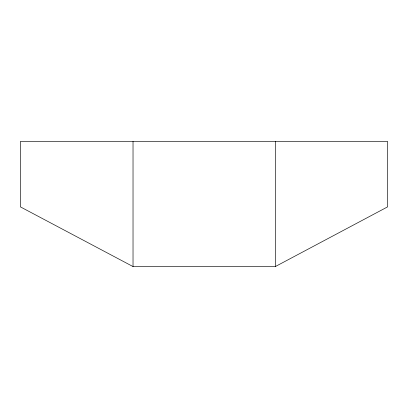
<?xml version="1.0" encoding="UTF-8"?>
<svg xmlns="http://www.w3.org/2000/svg" width="408" height="408" viewBox="0 0 408 408"><rect width="100%" height="100%" fill="white"/><g stroke="black" fill="none" stroke-linecap="round" stroke-linejoin="round"><path stroke-width="0.61" d="M275.313 266.567L387.6 206.876L387.6 141.433L20.4 141.433L20.4 206.876L133.028 266.567L275.313 266.567L275.313 141.433M133.028 141.433L133.028 266.567"/></g></svg>
